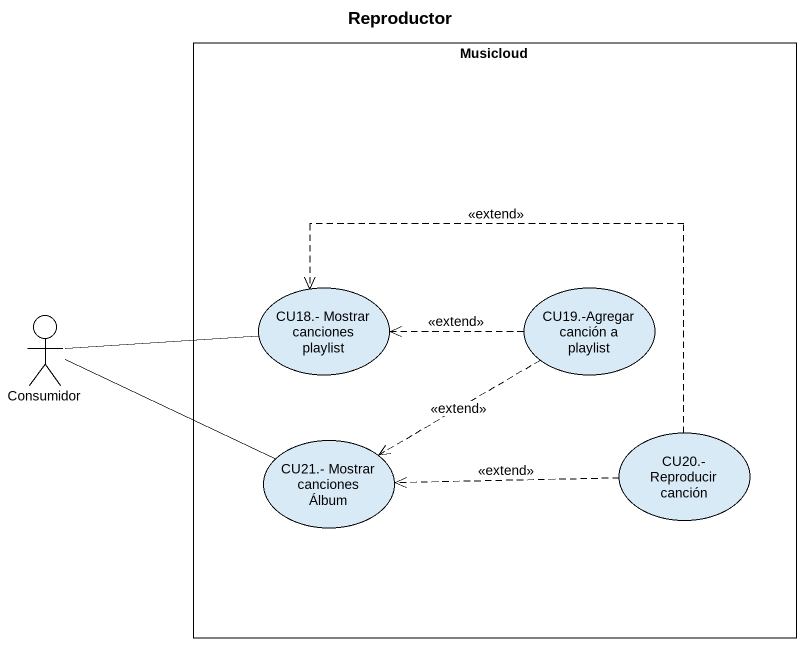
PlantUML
@startuml
title Reproductor
rectangle Musicloud {
  usecase "CU18.- Mostrar canciones playlist" as CU18_Mostrar_canciones
  usecase "CU19.-Agregar canción a playlist" as CU19_Agregar_canción_a
  usecase "CU20.- Reproducir canción" as CU20_Reproducir_canción
  usecase "CU21.- Mostrar canciones Álbum" as CU21_Mostrar_canciones_Álbum
}
actor Consumidor
Consumidor -right- CU18_Mostrar_canciones
Consumidor -right- CU21_Mostrar_canciones_Álbum
CU19_Agregar_canción_a .left.> CU18_Mostrar_canciones : <<extend>>
CU19_Agregar_canción_a .left.> CU21_Mostrar_canciones_Álbum : <<extend>>
CU20_Reproducir_canción .left.> CU18_Mostrar_canciones : <<extend>>
CU20_Reproducir_canción .left.> CU21_Mostrar_canciones_Álbum : <<extend>>
@enduml
